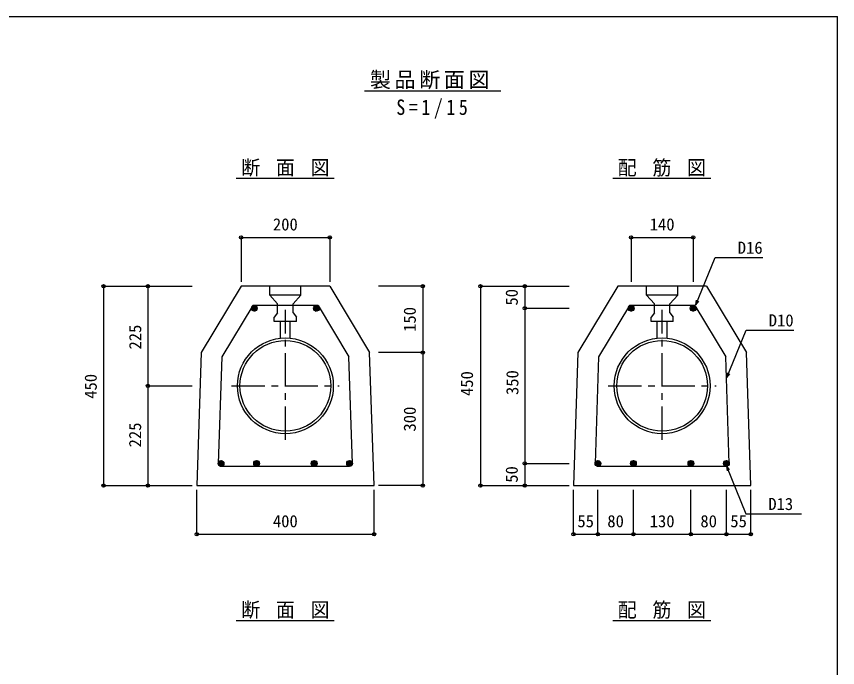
# Model space of a CAD drawing. Units: millimetres at full size, sheet at 1:15. Extents: x -2099 to 2101, y -1453 to 1487.
# Drawn here: x 248 to 2101, y 17 to 1487 of the extents above; entities that cross this region are included whole.
import ezdxf
from ezdxf.enums import TextEntityAlignment as Align

# ---------------------------------------------------------------- set-up
doc = ezdxf.new("R2010")
doc.units = ezdxf.units.MM
doc.header["$LTSCALE"] = 15
doc.header["$PDMODE"] = 32
doc.header["$PDSIZE"] = 7.5
doc.linetypes.add('CHAIN1', pattern=[8, 5, -1, 1, -1])
doc.layers.add('0-0', color=7, linetype='Continuous')
doc.styles.add('ＭＳ ゴシック', font='')
doc.styles.get('ＭＳ ゴシック').set_extended_font_data('MS Gothic')

msp = doc.modelspace()

# ---------------------------------------------------------------- linework, layer by layer
at = {"layer": '0-0', "color": 5}
msp.add_line((-2099.23, 1486.51), (2100.77, 1486.51), dxfattribs=at)
at = {"layer": '0-0', "color": 3}
for p, q in [((1033.46, 1318.28), (1340.74, 1318.28)), ((744.14, 1121.04), (965.35, 1121.04)), ((1593.41, 1121.04), (1814.62, 1121.04)), ((755.04, 877.53), (665.05, 727.53)), ((955.04, 877.53), (755.04, 877.53)), ((955.04, 877.53), (1045.05, 727.53)), ((1605.04, 877.53), (1515.05, 727.53)), ((1805.04, 877.53), (1605.04, 877.53)), ((1805.04, 877.53), (1895.05, 727.53)), ((665.05, 727.53), (655.05, 427.53)), ((1055.05, 427.53), (1045.05, 727.53)), ((655.05, 427.53), (1055.05, 427.53)), ((744.14, 122.79), (965.35, 122.79)), ((1593.41, 122.79), (1814.62, 122.79))]:
    msp.add_line(p, q, dxfattribs=at)
at = {"layer": '0-0', "color": 4}
for p, q in [((755.04, 987.53), (955.04, 987.53)), ((755.04, 987.53), (755.04, 887.53)), ((955.04, 987.53), (955.04, 887.53)), ((1635.05, 987.53), (1775.05, 987.53)), ((1635.05, 987.53), (1635.05, 887.53)), ((1775.05, 987.53), (1775.05, 887.53)), ((445.05, 877.53), (545.05, 877.53)), ((445.05, 877.53), (445.05, 427.53)), ((545.05, 877.53), (545.05, 652.53)), ((545.05, 877.53), (645.05, 877.53)), ((1165.04, 877.53), (1065.04, 877.53)), ((1165.04, 877.53), (1065.04, 877.53)), ((1165.04, 877.53), (1165.04, 727.53)), ((1295.05, 877.53), (1395.05, 877.53)), ((1295.05, 877.53), (1295.05, 427.53)), ((1395.05, 877.53), (1395.05, 827.53)), ((1395.05, 877.53), (1495.05, 877.53)), ((1395.05, 827.53), (1495.05, 827.53)), ((1395.05, 827.53), (1395.05, 477.53)), ((1165.04, 727.53), (1065.04, 727.53)), ((1165.04, 727.53), (1165.04, 427.53)), ((545.05, 652.53), (645.05, 652.53)), ((545.05, 652.53), (545.05, 427.53)), ((1395.05, 477.53), (1395.05, 427.53)), ((1395.05, 477.53), (1495.05, 477.53)), ((1165.04, 427.53), (1065.04, 427.53)), ((655.05, 317.53), (655.05, 417.53)), ((1505.05, 317.53), (1505.05, 417.53)), ((1560.05, 317.53), (1560.05, 417.53)), ((1640.05, 317.53), (1640.05, 417.53)), ((1770.05, 317.53), (1770.05, 417.53)), ((1850.05, 317.53), (1850.05, 417.53)), ((1905.05, 317.53), (1905.05, 417.53)), ((1505.05, 317.53), (1560.05, 317.53)), ((1560.05, 317.53), (1640.05, 317.53)), ((1640.05, 317.53), (1770.05, 317.53)), ((1770.05, 317.53), (1850.05, 317.53)), ((1850.05, 317.53), (1905.05, 317.53))]:
    msp.add_line(p, q, dxfattribs=at)
at = {"layer": '0-0'}
for p, q in [((890.05, 857.53), (890.05, 877.53)), ((1740.05, 857.53), (1740.05, 877.53)), ((820.05, 857.53), (837.55, 837.53)), ((872.55, 837.53), (890.05, 857.53)), ((1670.05, 857.53), (1687.55, 837.53)), ((1722.55, 837.53), (1740.05, 857.53)), ((783.55, 833.85), (791.37, 826.03)), ((785.51, 834.01), (791.53, 827.99)), ((837.55, 817.53), (837.55, 837.53)), ((872.55, 817.53), (872.55, 837.53)), ((923.55, 833.85), (931.37, 826.03)), ((925.51, 834.01), (931.53, 827.99)), ((1633.55, 833.85), (1641.37, 826.03)), ((1635.51, 834.01), (1641.53, 827.99)), ((1687.55, 817.53), (1687.55, 837.53)), ((1722.55, 817.53), (1722.55, 837.53)), ((1773.55, 833.85), (1781.37, 826.03)), ((1775.51, 834.01), (1781.53, 827.99)), ((1781.18, 835.27), (1782.48, 845.69)), ((1781.18, 835.27), (1787.52, 843.64)), ((778.58, 828.21), (785.73, 821.06)), ((778.75, 825.92), (783.44, 821.23)), ((779, 829.91), (787.43, 821.48)), ((779.74, 831.29), (788.81, 822.23)), ((780.75, 832.4), (789.92, 823.23)), ((782, 833.27), (790.79, 824.49)), ((837.55, 817.53), (830.05, 807.53)), ((872.55, 817.53), (880.05, 807.53)), ((918.58, 828.21), (925.73, 821.06)), ((918.75, 825.92), (923.44, 821.23)), ((919, 829.91), (927.43, 821.48)), ((919.74, 831.29), (928.81, 822.23)), ((920.75, 832.4), (929.92, 823.23)), ((922, 833.27), (930.79, 824.49)), ((1628.58, 828.21), (1635.73, 821.06)), ((1628.75, 825.92), (1633.44, 821.23)), ((1629, 829.91), (1637.43, 821.48)), ((1629.74, 831.29), (1638.81, 822.23)), ((1630.75, 832.4), (1639.92, 823.23)), ((1632, 833.27), (1640.79, 824.49)), ((1687.55, 817.53), (1680.05, 807.53)), ((1722.55, 817.53), (1730.05, 807.53)), ((1768.58, 828.21), (1775.73, 821.06)), ((1768.75, 825.92), (1773.44, 821.23)), ((1769, 829.91), (1777.43, 821.48)), ((1769.74, 831.29), (1778.81, 822.23)), ((1770.75, 832.4), (1779.92, 823.23)), ((1772, 833.27), (1780.79, 824.49)), ((844.05, 760.12), (844.05, 797.53)), ((866.05, 760.12), (866.05, 797.53)), ((880.05, 797.53), (880.05, 807.53)), ((1694.05, 760.12), (1694.05, 797.53)), ((1716.05, 760.12), (1716.05, 797.53)), ((1730.05, 797.53), (1730.05, 807.53)), ((1851.07, 671.2), (1894.6, 778.35)), ((1894.6, 778.35), (2001.74, 778.35)), ((1851.07, 671.2), (1852.37, 681.62)), ((1851.07, 671.2), (1857.4, 679.58)), ((705.75, 482.4), (714.92, 473.23)), ((707, 483.27), (715.79, 474.48)), ((708.55, 483.85), (716.37, 476.02)), ((710.51, 484.01), (716.53, 477.99)), ((785.75, 482.41), (794.92, 473.24)), ((787, 483.28), (795.79, 474.49)), ((788.55, 483.86), (796.37, 476.03)), ((790.51, 484.02), (796.53, 478)), ((915.75, 482.41), (924.92, 473.23)), ((917, 483.27), (925.79, 474.49)), ((918.55, 483.85), (926.37, 476.03)), ((920.51, 484.01), (926.53, 477.99)), ((995.75, 482.41), (1004.92, 473.23)), ((997, 483.27), (1005.79, 474.49)), ((998.55, 483.85), (1006.37, 476.03)), ((1000.51, 484.01), (1006.53, 477.99)), ((1555.75, 482.4), (1564.92, 473.23)), ((1557, 483.27), (1565.79, 474.48)), ((1558.55, 483.85), (1566.37, 476.02)), ((1560.51, 484.01), (1566.53, 477.99)), ((1635.75, 482.41), (1644.92, 473.24)), ((1637, 483.28), (1645.79, 474.49)), ((1638.55, 483.86), (1646.37, 476.03)), ((1640.51, 484.02), (1646.53, 478)), ((1765.75, 482.41), (1774.92, 473.23)), ((1767, 483.27), (1775.79, 474.49)), ((1768.55, 483.85), (1776.37, 476.03)), ((1770.51, 484.01), (1776.53, 477.99)), ((1845.75, 482.41), (1854.92, 473.23)), ((1847, 483.27), (1855.79, 474.49)), ((1848.55, 483.85), (1856.37, 476.03)), ((1850.51, 484.01), (1856.53, 477.99)), ((703.58, 478.21), (710.73, 471.06)), ((703.75, 475.92), (708.44, 471.23)), ((704, 479.91), (712.43, 471.48)), ((704.74, 481.29), (713.81, 472.22)), ((783.58, 478.22), (790.73, 471.07)), ((783.75, 475.93), (788.44, 471.24)), ((784, 479.92), (792.43, 471.49)), ((784.74, 481.3), (793.81, 472.23)), ((913.58, 478.21), (920.73, 471.07)), ((913.75, 475.93), (918.44, 471.23)), ((914, 479.92), (922.43, 471.48)), ((914.74, 481.29), (923.81, 472.23)), ((993.58, 478.21), (1000.73, 471.06)), ((993.75, 475.92), (998.44, 471.23)), ((994, 479.91), (1002.43, 471.48)), ((994.74, 481.29), (1003.81, 472.23)), ((1553.58, 478.21), (1560.73, 471.06)), ((1553.75, 475.92), (1558.44, 471.23)), ((1554, 479.91), (1562.43, 471.48)), ((1554.74, 481.29), (1563.81, 472.22)), ((1633.58, 478.22), (1640.73, 471.07)), ((1633.75, 475.93), (1638.44, 471.24)), ((1634, 479.92), (1642.43, 471.49)), ((1634.74, 481.3), (1643.81, 472.23)), ((1763.58, 478.21), (1770.73, 471.07)), ((1763.75, 475.93), (1768.44, 471.23)), ((1764, 479.92), (1772.43, 471.48)), ((1764.74, 481.29), (1773.81, 472.23)), ((1843.58, 478.21), (1850.73, 471.06)), ((1843.75, 475.92), (1848.44, 471.23)), ((1844, 479.91), (1852.43, 471.48)), ((1844.74, 481.29), (1853.81, 472.23)), ((1850.05, 471.03), (1851.35, 460.61)), ((1850.05, 471.03), (1856.38, 462.66)), ((1850.05, 471.03), (1893.61, 363.9)), ((1893.61, 363.9), (2019.73, 363.9))]:
    msp.add_line(p, q, dxfattribs=at)
at = {"layer": '0-0', "color": 2}
for p, q in [((781.39, 834.03), (711.56, 717.65)), ((928.7, 834.03), (781.39, 834.03)), ((928.7, 834.03), (998.53, 717.65)), ((1778.7, 834.03), (1631.39, 834.03)), ((1778.7, 834.03), (1848.53, 717.65)), ((711.56, 717.65), (703.56, 477.52)), ((1006.53, 477.53), (998.53, 717.65)), ((1856.53, 477.53), (1848.53, 717.65)), ((708.44, 471.02), (1000.05, 471.07)), ((1558.44, 471.02), (1850.05, 471.07))]:
    msp.add_line(p, q, dxfattribs=at)
at = {"layer": '0-0', "color": 4, "linetype": 'CHAIN1'}
for p, q in [((855.05, 531.03), (855.05, 824.03)), ((1705.05, 531.03), (1705.05, 824.03)), ((733.55, 652.53), (976.55, 652.53)), ((1583.55, 652.53), (1826.55, 652.53))]:
    msp.add_line(p, q, dxfattribs=at)
at = {"layer": '0-0', "color": 5}
msp.add_lwpolyline([(-2099.23, 1486.51), (-2099.23, -1453.49), (2100.77, -1453.49), (2100.77, 1486.51)], dxfattribs=at)
at = {"layer": '0-0'}
for points in [[(1781.18, 835.27), (1824.71, 942.41), (1931.85, 942.41)], [(890.05, 857.53), (820.05, 857.53), (820.05, 877.53)], [(1740.05, 857.53), (1670.05, 857.53), (1670.05, 877.53)], [(880.05, 797.53), (830.05, 797.53), (830.05, 807.53)], [(1730.05, 797.53), (1680.05, 797.53), (1680.05, 807.53)]]:
    msp.add_lwpolyline(points, dxfattribs=at)
at = {"layer": '0-0', "color": 2}
msp.add_lwpolyline([(1631.39, 834.03), (1561.56, 717.65), (1553.56, 477.52)], dxfattribs=at)
at = {"layer": '0-0', "color": 3}
msp.add_lwpolyline([(1515.05, 727.53), (1505.05, 427.53), (1905.05, 427.53), (1895.05, 727.53)], dxfattribs=at)
at = {"layer": '0-0', "color": 4}
for points in [[(445.05, 427.53), (545.05, 427.53), (645.05, 427.53)], [(1295.05, 427.53), (1395.05, 427.53), (1495.05, 427.53)], [(655.05, 317.53), (1055.05, 317.53), (1055.05, 417.53)]]:
    msp.add_lwpolyline(points, dxfattribs=at)
at = {"layer": '0-0', "color": 2}
for centre in [(785.05, 827.53), (925.05, 827.53), (1635.05, 827.53), (1775.05, 827.53), (710.05, 477.52), (790.05, 477.53), (920.05, 477.53), (1000.05, 477.53), (1560.05, 477.52), (1640.05, 477.53), (1770.05, 477.53), (1850.05, 477.53)]:
    msp.add_circle(centre, 6.5, dxfattribs=at)
at = {"layer": '0-0', "color": 3}
for centre, radius in [((855.05, 652.53), 108.15), ((1705.05, 652.53), 108.15), ((855.05, 652.53), 102.35), ((1705.05, 652.53), 102.35)]:
    msp.add_circle(centre, radius, dxfattribs=at)
at = {"layer": '0-0', "color": 4}
for p in [(755.04, 987.53), (955.04, 987.53), (1635.05, 987.53), (1775.05, 987.53), (445.05, 877.53), (545.05, 877.53), (1165.04, 877.53), (1295.05, 877.53), (1395.05, 877.53), (1395.05, 827.53), (1165.04, 727.53), (545.05, 652.53), (1395.05, 477.53), (445.05, 427.53), (545.05, 427.53), (1165.04, 427.53), (1295.05, 427.53), (1395.05, 427.53), (655.05, 317.53), (1055.05, 317.53), (1505.05, 317.53), (1560.05, 317.53), (1640.05, 317.53), (1770.05, 317.53), (1850.05, 317.53), (1905.05, 317.53)]:
    msp.add_point(p, dxfattribs=at)

# ---------------------------------------------------------------- texts
at = {"layer": '0-0', "color": 4, "style": 'ＭＳ ゴシック'}
for s, p in [('200', (826.92, 995.03)), ('140', (1676.92, 995.03)), ('D16', (1875.6, 942.41)), ('D10', (1945.49, 778.35)), ('D13', (1944.5, 363.93)), ('400', (826.92, 325.03)), ('55', (1513.8, 325.03)), ('80', (1581.3, 325.03)), ('130', (1676.92, 325.03)), ('80', (1791.3, 325.03)), ('55', (1858.8, 325.03))]:
    msp.add_text(s, height=27.49, dxfattribs=at).set_placement(p, align=Align.BOTTOM_LEFT)
for s, p in [('50', (1387.55, 833.78)), ('150', (1157.54, 774.4)), ('225', (538.18, 734.54)), ('350', (1388.97, 631.83)), ('450', (437.79, 623.37)), ('450', (1286.58, 629.62)), ('300', (1157.54, 549.4)), ('225', (537.92, 513.63)), ('50', (1387.55, 433.78))]:
    msp.add_text(s, height=27.49, rotation=90, dxfattribs=at).set_placement(p, align=Align.BOTTOM_LEFT)
at = {"layer": '0-0', "attachment_point": 7, "style": 'ＭＳ ゴシック'}
for s, insert, char_height in [('\\T1.17;製品断面図', (1045.7, 1322.03), 34.84), ('\\T1.4;\\W0.85;S=1/15', (1105.41, 1255.63), 34.84), ('\\T1.22;\\W0.95;断\\~面\\~図', (755.56, 1124.76), 32.99), ('\\T1.22;\\W0.95;配\\~筋\\~図', (1604.83, 1124.76), 32.99), ('\\T1.22;\\W0.95;断\\~面\\~図', (755.56, 126.51), 32.99), ('\\T1.22;\\W0.95;配\\~筋\\~図', (1604.83, 126.51), 32.99)]:
    msp.add_mtext(s, dxfattribs=dict(at, insert=insert, char_height=char_height))

doc.saveas('drawing.dxf')
